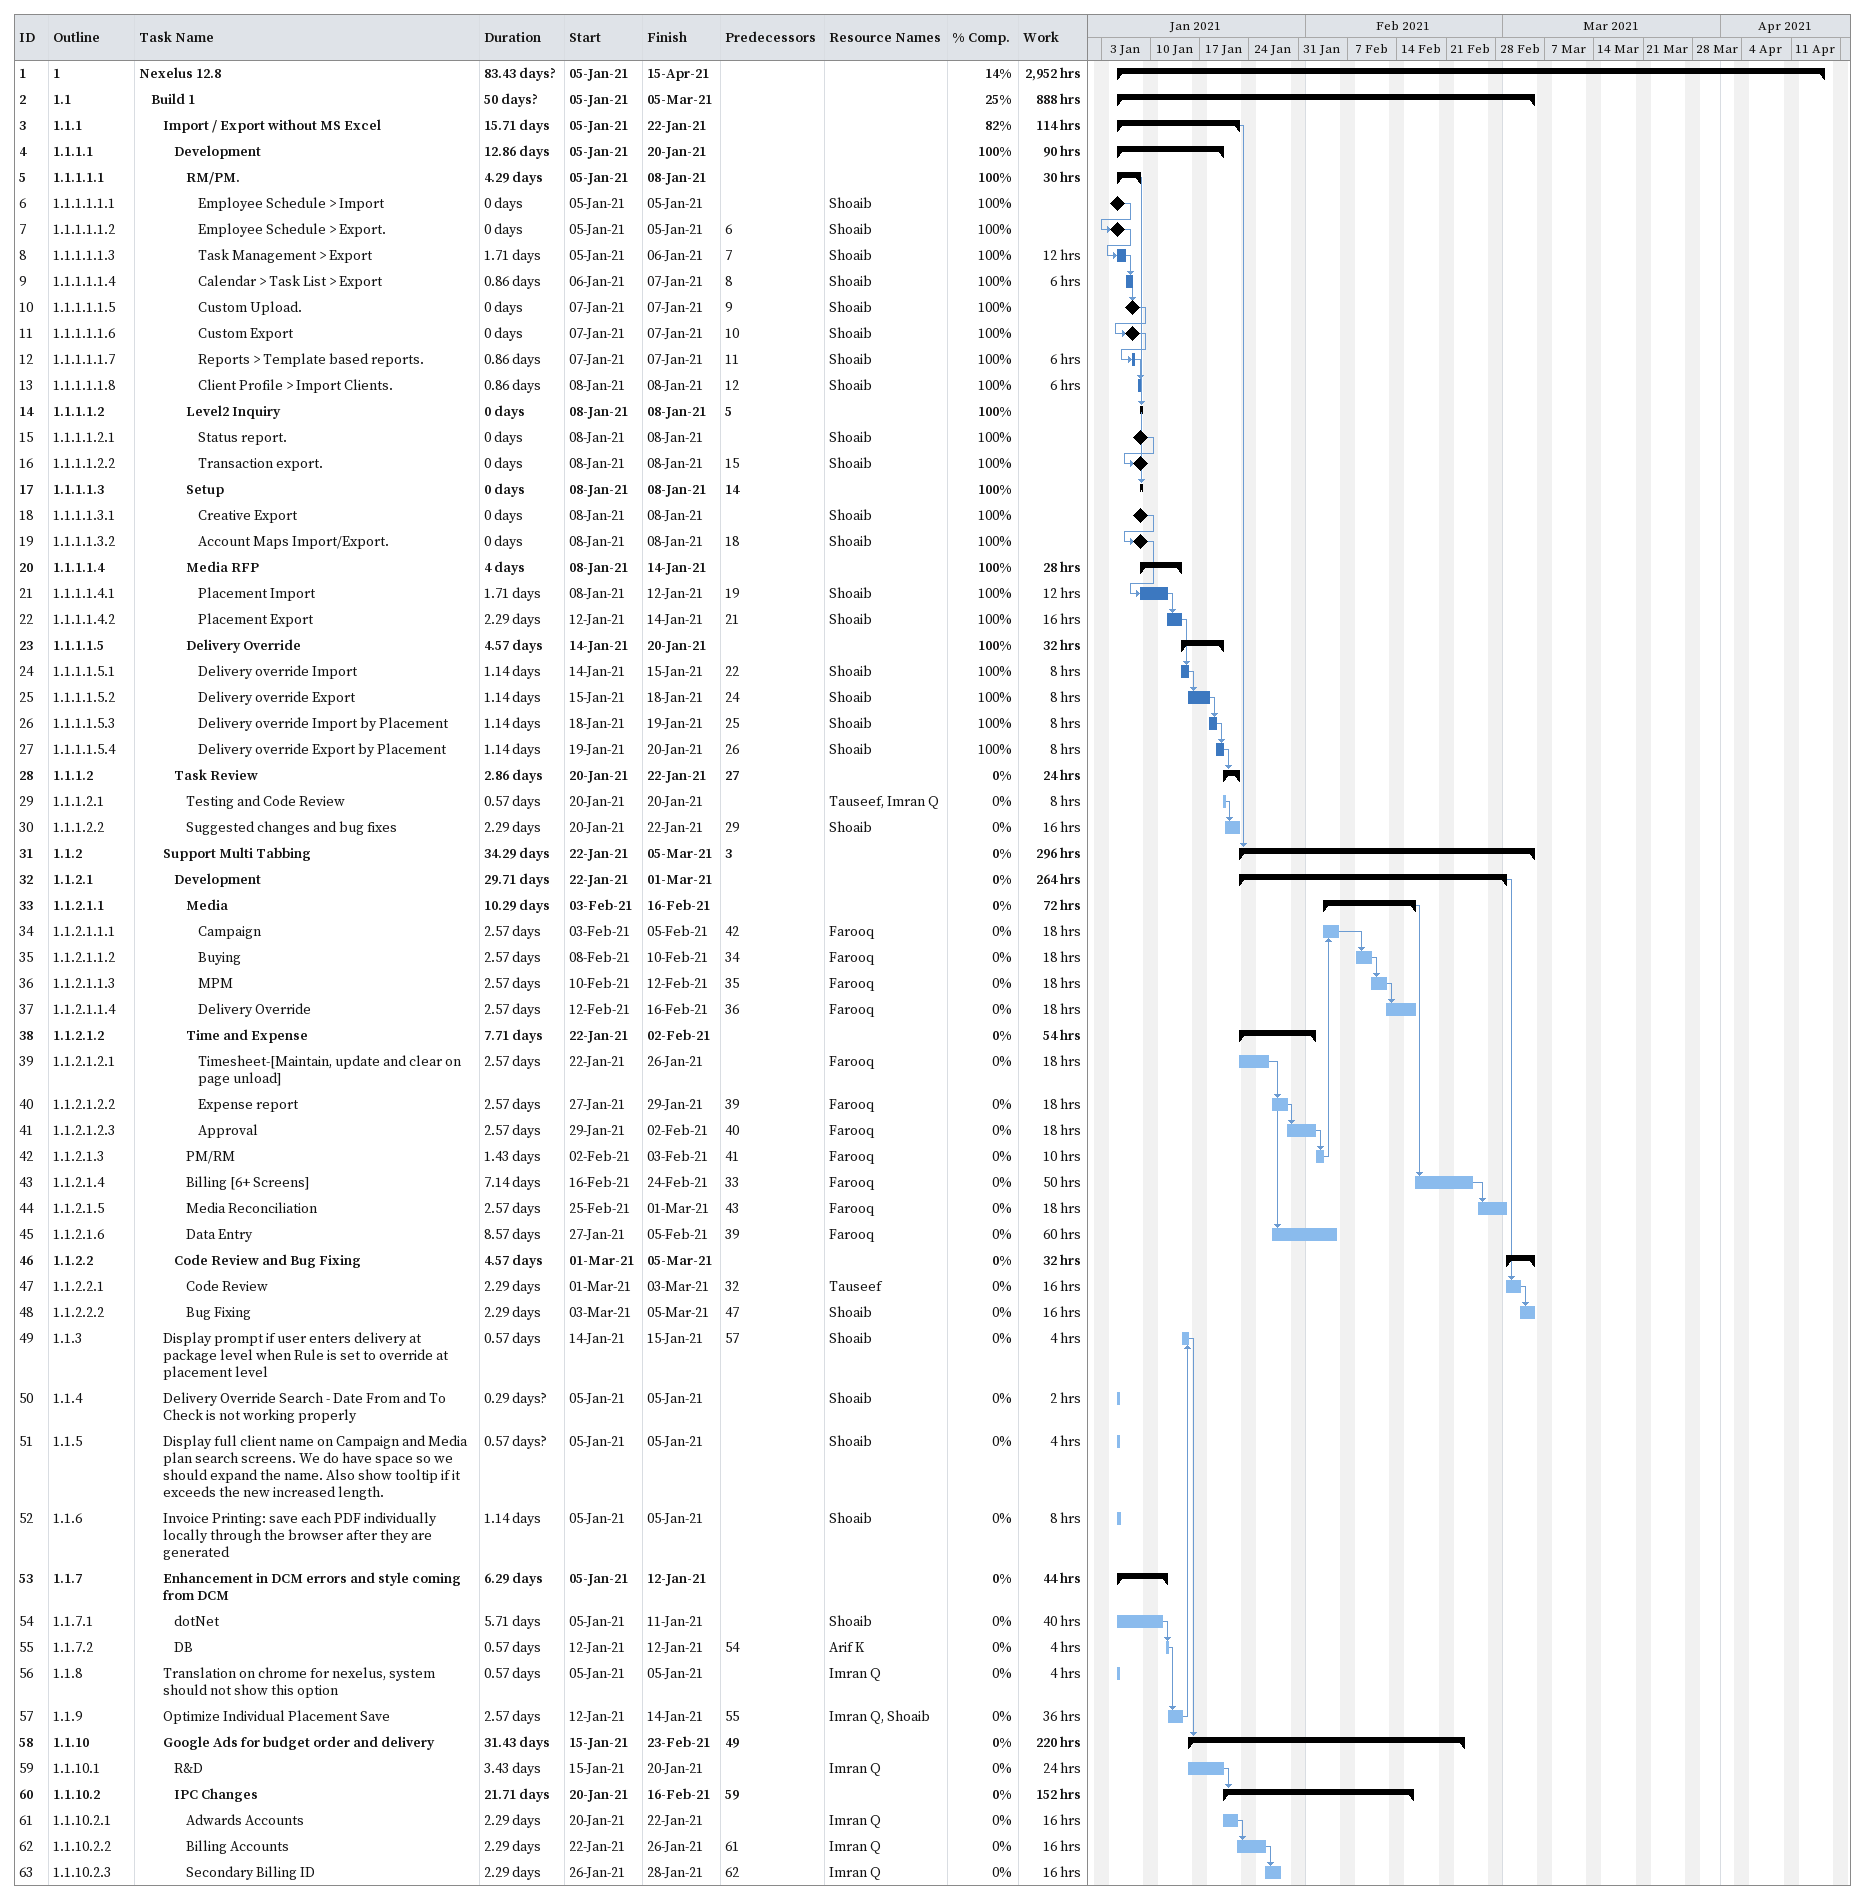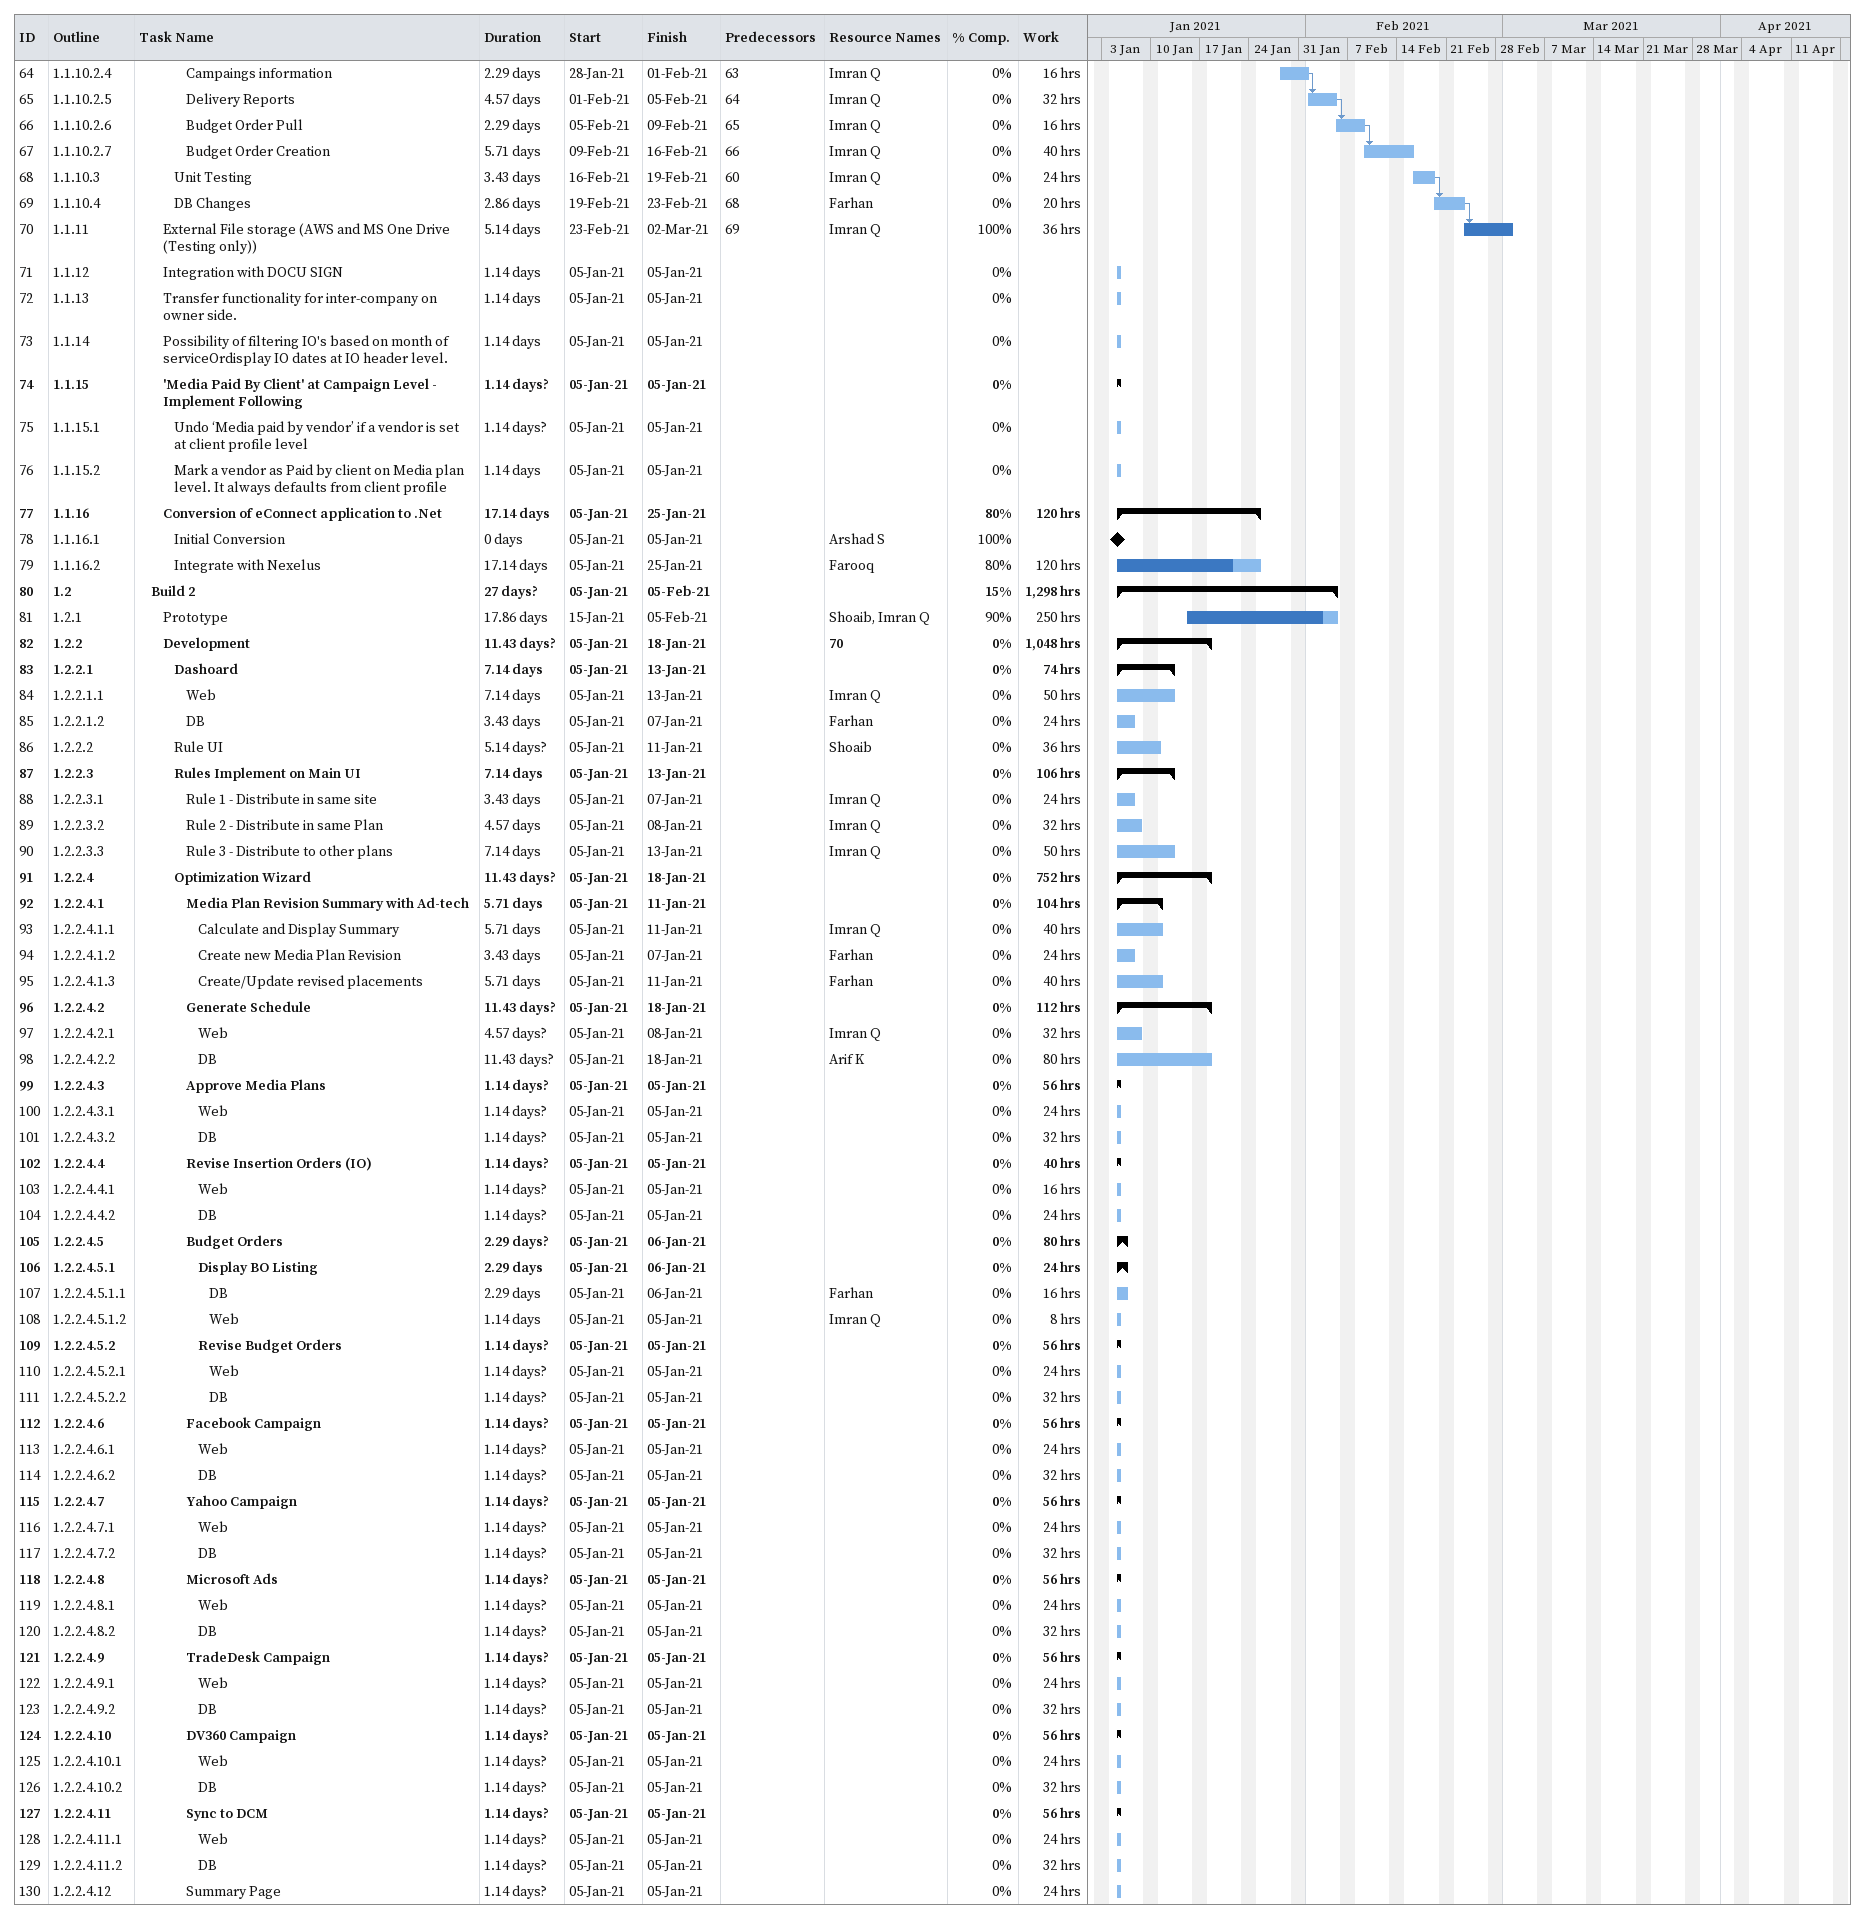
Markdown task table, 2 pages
| ID | WBS | Task | Duration | Start | Finish | Predecessors | Resources | % complete | Work (h) |
|---|---|---|---|---|---|---|---|---|---|
| 1 | 1 | **Nexelus 12.8** | 83.43d? | 2021-01-05 | 2021-04-15 |  |  | 14 | 2952 |
| 2 | 1.1 | **Build 1** | 50d? | 2021-01-05 | 2021-03-05 |  |  | 25 | 888 |
| 3 | 1.1.1 | **Import / Export without MS Excel** | 15.71d | 2021-01-05 | 2021-01-22 |  |  | 82 | 114 |
| 4 | 1.1.1.1 | **Development** | 12.86d | 2021-01-05 | 2021-01-20 |  |  | 100 | 90 |
| 5 | 1.1.1.1.1 | **RM/PM.** | 4.29d | 2021-01-05 | 2021-01-08 |  |  | 100 | 30 |
| 6 | 1.1.1.1.1.1 | Employee Schedule > Import | 0d | 2021-01-05 | 2021-01-05 |  | Shoaib | 100 |  |
| 7 | 1.1.1.1.1.2 | Employee Schedule > Export. | 0d | 2021-01-05 | 2021-01-05 | 6 | Shoaib | 100 |  |
| 8 | 1.1.1.1.1.3 | Task Management > Export | 1.71d | 2021-01-05 | 2021-01-06 | 7 | Shoaib | 100 | 12 |
| 9 | 1.1.1.1.1.4 | Calendar > Task List > Export | 0.86d | 2021-01-06 | 2021-01-07 | 8 | Shoaib | 100 | 6 |
| 10 | 1.1.1.1.1.5 | Custom Upload. | 0d | 2021-01-07 | 2021-01-07 | 9 | Shoaib | 100 |  |
| 11 | 1.1.1.1.1.6 | Custom Export | 0d | 2021-01-07 | 2021-01-07 | 10 | Shoaib | 100 |  |
| 12 | 1.1.1.1.1.7 | Reports > Template based reports. | 0.86d | 2021-01-07 | 2021-01-07 | 11 | Shoaib | 100 | 6 |
| 13 | 1.1.1.1.1.8 | Client Profile > Import Clients. | 0.86d | 2021-01-08 | 2021-01-08 | 12 | Shoaib | 100 | 6 |
| 14 | 1.1.1.1.2 | **Level2 Inquiry** | 0d | 2021-01-08 | 2021-01-08 | 5 |  | 100 |  |
| 15 | 1.1.1.1.2.1 | Status report. | 0d | 2021-01-08 | 2021-01-08 |  | Shoaib | 100 |  |
| 16 | 1.1.1.1.2.2 | Transaction export. | 0d | 2021-01-08 | 2021-01-08 | 15 | Shoaib | 100 |  |
| 17 | 1.1.1.1.3 | **Setup** | 0d | 2021-01-08 | 2021-01-08 | 14 |  | 100 |  |
| 18 | 1.1.1.1.3.1 | Creative Export | 0d | 2021-01-08 | 2021-01-08 |  | Shoaib | 100 |  |
| 19 | 1.1.1.1.3.2 | Account Maps Import/Export. | 0d | 2021-01-08 | 2021-01-08 | 18 | Shoaib | 100 |  |
| 20 | 1.1.1.1.4 | **Media RFP** | 4d | 2021-01-08 | 2021-01-14 |  |  | 100 | 28 |
| 21 | 1.1.1.1.4.1 | Placement Import | 1.71d | 2021-01-08 | 2021-01-12 | 19 | Shoaib | 100 | 12 |
| 22 | 1.1.1.1.4.2 | Placement Export | 2.29d | 2021-01-12 | 2021-01-14 | 21 | Shoaib | 100 | 16 |
| 23 | 1.1.1.1.5 | **Delivery Override** | 4.57d | 2021-01-14 | 2021-01-20 |  |  | 100 | 32 |
| 24 | 1.1.1.1.5.1 | Delivery override Import | 1.14d | 2021-01-14 | 2021-01-15 | 22 | Shoaib | 100 | 8 |
| 25 | 1.1.1.1.5.2 | Delivery override Export | 1.14d | 2021-01-15 | 2021-01-18 | 24 | Shoaib | 100 | 8 |
| 26 | 1.1.1.1.5.3 | Delivery override Import by Placement | 1.14d | 2021-01-18 | 2021-01-19 | 25 | Shoaib | 100 | 8 |
| 27 | 1.1.1.1.5.4 | Delivery override Export by Placement | 1.14d | 2021-01-19 | 2021-01-20 | 26 | Shoaib | 100 | 8 |
| 28 | 1.1.1.2 | **Task Review** | 2.86d | 2021-01-20 | 2021-01-22 | 27 |  | 0 | 24 |
| 29 | 1.1.1.2.1 | Testing and Code Review | 0.57d | 2021-01-20 | 2021-01-20 |  | Tauseef, Imran Q | 0 | 8 |
| 30 | 1.1.1.2.2 | Suggested changes and bug fixes | 2.29d | 2021-01-20 | 2021-01-22 | 29 | Shoaib | 0 | 16 |
| 31 | 1.1.2 | **Support Multi Tabbing** | 34.29d | 2021-01-22 | 2021-03-05 | 3 |  | 0 | 296 |
| 32 | 1.1.2.1 | **Development** | 29.71d | 2021-01-22 | 2021-03-01 |  |  | 0 | 264 |
| 33 | 1.1.2.1.1 | **Media** | 10.29d | 2021-02-03 | 2021-02-16 |  |  | 0 | 72 |
| 34 | 1.1.2.1.1.1 | Campaign | 2.57d | 2021-02-03 | 2021-02-05 | 42 | Farooq | 0 | 18 |
| 35 | 1.1.2.1.1.2 | Buying | 2.57d | 2021-02-08 | 2021-02-10 | 34 | Farooq | 0 | 18 |
| 36 | 1.1.2.1.1.3 | MPM | 2.57d | 2021-02-10 | 2021-02-12 | 35 | Farooq | 0 | 18 |
| 37 | 1.1.2.1.1.4 | Delivery Override | 2.57d | 2021-02-12 | 2021-02-16 | 36 | Farooq | 0 | 18 |
| 38 | 1.1.2.1.2 | **Time and Expense** | 7.71d | 2021-01-22 | 2021-02-02 |  |  | 0 | 54 |
| 39 | 1.1.2.1.2.1 | Timesheet-[Maintain, update and clear on page unload] | 2.57d | 2021-01-22 | 2021-01-26 |  | Farooq | 0 | 18 |
| 40 | 1.1.2.1.2.2 | Expense report | 2.57d | 2021-01-27 | 2021-01-29 | 39 | Farooq | 0 | 18 |
| 41 | 1.1.2.1.2.3 | Approval | 2.57d | 2021-01-29 | 2021-02-02 | 40 | Farooq | 0 | 18 |
| 42 | 1.1.2.1.3 | PM/RM | 1.43d | 2021-02-02 | 2021-02-03 | 41 | Farooq | 0 | 10 |
| 43 | 1.1.2.1.4 | Billing [6+ Screens] | 7.14d | 2021-02-16 | 2021-02-24 | 33 | Farooq | 0 | 50 |
| 44 | 1.1.2.1.5 | Media Reconciliation | 2.57d | 2021-02-25 | 2021-03-01 | 43 | Farooq | 0 | 18 |
| 45 | 1.1.2.1.6 | Data Entry | 8.57d | 2021-01-27 | 2021-02-05 | 39 | Farooq | 0 | 60 |
| 46 | 1.1.2.2 | **Code Review and Bug Fixing** | 4.57d | 2021-03-01 | 2021-03-05 |  |  | 0 | 32 |
| 47 | 1.1.2.2.1 | Code Review | 2.29d | 2021-03-01 | 2021-03-03 | 32 | Tauseef | 0 | 16 |
| 48 | 1.1.2.2.2 | Bug Fixing | 2.29d | 2021-03-03 | 2021-03-05 | 47 | Shoaib | 0 | 16 |
| 49 | 1.1.3 | Display prompt if user enters delivery at package level when Rule is set to override at placement level | 0.57d | 2021-01-14 | 2021-01-15 | 57 | Shoaib | 0 | 4 |
| 50 | 1.1.4 | Delivery Override Search - Date From and To Check is not working properly | 0.29d? | 2021-01-05 | 2021-01-05 |  | Shoaib | 0 | 2 |
| 51 | 1.1.5 | Display full client name on Campaign and Media plan search screens. We do have space so we should expand the name. Also show tooltip if it exceeds the new increased length. | 0.57d? | 2021-01-05 | 2021-01-05 |  | Shoaib | 0 | 4 |
| 52 | 1.1.6 | Invoice Printing: save each PDF individually locally through the browser after they are generated | 1.14d | 2021-01-05 | 2021-01-05 |  | Shoaib | 0 | 8 |
| 53 | 1.1.7 | **Enhancement in DCM errors and style coming from DCM** | 6.29d | 2021-01-05 | 2021-01-12 |  |  | 0 | 44 |
| 54 | 1.1.7.1 | dotNet | 5.71d | 2021-01-05 | 2021-01-11 |  | Shoaib | 0 | 40 |
| 55 | 1.1.7.2 | DB | 0.57d | 2021-01-12 | 2021-01-12 | 54 | Arif K | 0 | 4 |
| 56 | 1.1.8 | Translation on chrome for nexelus, system should not show this option | 0.57d | 2021-01-05 | 2021-01-05 |  | Imran Q | 0 | 4 |
| 57 | 1.1.9 | Optimize Individual Placement Save | 2.57d | 2021-01-12 | 2021-01-14 | 55 | Imran Q, Shoaib | 0 | 36 |
| 58 | 1.1.10 | **Google Ads for budget order and delivery** | 31.43d | 2021-01-15 | 2021-02-23 | 49 |  | 0 | 220 |
| 59 | 1.1.10.1 | R&D | 3.43d | 2021-01-15 | 2021-01-20 |  | Imran Q | 0 | 24 |
| 60 | 1.1.10.2 | **IPC Changes** | 21.71d | 2021-01-20 | 2021-02-16 | 59 |  | 0 | 152 |
| 61 | 1.1.10.2.1 | Adwards Accounts | 2.29d | 2021-01-20 | 2021-01-22 |  | Imran Q | 0 | 16 |
| 62 | 1.1.10.2.2 | Billing Accounts | 2.29d | 2021-01-22 | 2021-01-26 | 61 | Imran Q | 0 | 16 |
| 63 | 1.1.10.2.3 | Secondary Billing ID | 2.29d | 2021-01-26 | 2021-01-28 | 62 | Imran Q | 0 | 16 |
| 64 | 1.1.10.2.4 | Campaings information | 2.29d | 2021-01-28 | 2021-02-01 | 63 | Imran Q | 0 | 16 |
| 65 | 1.1.10.2.5 | Delivery Reports | 4.57d | 2021-02-01 | 2021-02-05 | 64 | Imran Q | 0 | 32 |
| 66 | 1.1.10.2.6 | Budget Order Pull | 2.29d | 2021-02-05 | 2021-02-09 | 65 | Imran Q | 0 | 16 |
| 67 | 1.1.10.2.7 | Budget Order Creation | 5.71d | 2021-02-09 | 2021-02-16 | 66 | Imran Q | 0 | 40 |
| 68 | 1.1.10.3 | Unit Testing | 3.43d | 2021-02-16 | 2021-02-19 | 60 | Imran Q | 0 | 24 |
| 69 | 1.1.10.4 | DB Changes | 2.86d | 2021-02-19 | 2021-02-23 | 68 | Farhan | 0 | 20 |
| 70 | 1.1.11 | External File storage (AWS and MS One Drive (Testing only)) | 5.14d | 2021-02-23 | 2021-03-02 | 69 | Imran Q | 100 | 36 |
| 71 | 1.1.12 | Integration with DOCU SIGN | 1.14d | 2021-01-05 | 2021-01-05 |  |  | 0 |  |
| 72 | 1.1.13 | Transfer functionality for inter-company on owner side. | 1.14d | 2021-01-05 | 2021-01-05 |  |  | 0 |  |
| 73 | 1.1.14 | Possibility of filtering IO's based on month of serviceOrdisplay IO dates at IO header level. | 1.14d | 2021-01-05 | 2021-01-05 |  |  | 0 |  |
| 74 | 1.1.15 | **'Media Paid By Client' at Campaign Level - Implement Following** | 1.14d? | 2021-01-05 | 2021-01-05 |  |  | 0 |  |
| 75 | 1.1.15.1 | Undo ‘Media paid by vendor’ if a vendor is set at client profile level | 1.14d? | 2021-01-05 | 2021-01-05 |  |  | 0 |  |
| 76 | 1.1.15.2 | Mark a vendor as Paid by client on Media plan level. It always defaults from client profile | 1.14d | 2021-01-05 | 2021-01-05 |  |  | 0 |  |
| 77 | 1.1.16 | **Conversion of eConnect application to .Net** | 17.14d | 2021-01-05 | 2021-01-25 |  |  | 80 | 120 |
| 78 | 1.1.16.1 | Initial Conversion | 0d | 2021-01-05 | 2021-01-05 |  | Arshad S | 100 |  |
| 79 | 1.1.16.2 | Integrate with Nexelus | 17.14d | 2021-01-05 | 2021-01-25 |  | Farooq | 80 | 120 |
| 80 | 1.2 | **Build 2** | 27d? | 2021-01-05 | 2021-02-05 |  |  | 15 | 1298 |
| 81 | 1.2.1 | Prototype | 17.86d | 2021-01-15 | 2021-02-05 |  | Shoaib, Imran Q | 90 | 250 |
| 82 | 1.2.2 | **Development** | 11.43d? | 2021-01-05 | 2021-01-18 |  | 70 | 0 | 1048 |
| 83 | 1.2.2.1 | **Dashoard** | 7.14d | 2021-01-05 | 2021-01-13 |  |  | 0 | 74 |
| 84 | 1.2.2.1.1 | Web | 7.14d | 2021-01-05 | 2021-01-13 |  | Imran Q | 0 | 50 |
| 85 | 1.2.2.1.2 | DB | 3.43d | 2021-01-05 | 2021-01-07 |  | Farhan | 0 | 24 |
| 86 | 1.2.2.2 | Rule UI | 5.14d? | 2021-01-05 | 2021-01-11 |  | Shoaib | 0 | 36 |
| 87 | 1.2.2.3 | **Rules Implement on Main UI** | 7.14d | 2021-01-05 | 2021-01-13 |  |  | 0 | 106 |
| 88 | 1.2.2.3.1 | Rule 1 - Distribute in same site | 3.43d | 2021-01-05 | 2021-01-07 |  | Imran Q | 0 | 24 |
| 89 | 1.2.2.3.2 | Rule 2 - Distribute in same Plan | 4.57d | 2021-01-05 | 2021-01-08 |  | Imran Q | 0 | 32 |
| 90 | 1.2.2.3.3 | Rule 3 - Distribute to other plans | 7.14d | 2021-01-05 | 2021-01-13 |  | Imran Q | 0 | 50 |
| 91 | 1.2.2.4 | **Optimization Wizard** | 11.43d? | 2021-01-05 | 2021-01-18 |  |  | 0 | 752 |
| 92 | 1.2.2.4.1 | **Media Plan Revision Summary with Ad-tech** | 5.71d | 2021-01-05 | 2021-01-11 |  |  | 0 | 104 |
| 93 | 1.2.2.4.1.1 | Calculate and Display Summary | 5.71d | 2021-01-05 | 2021-01-11 |  | Imran Q | 0 | 40 |
| 94 | 1.2.2.4.1.2 | Create new Media Plan Revision | 3.43d | 2021-01-05 | 2021-01-07 |  | Farhan | 0 | 24 |
| 95 | 1.2.2.4.1.3 | Create/Update revised placements | 5.71d | 2021-01-05 | 2021-01-11 |  | Farhan | 0 | 40 |
| 96 | 1.2.2.4.2 | **Generate Schedule** | 11.43d? | 2021-01-05 | 2021-01-18 |  |  | 0 | 112 |
| 97 | 1.2.2.4.2.1 | Web | 4.57d? | 2021-01-05 | 2021-01-08 |  | Imran Q | 0 | 32 |
| 98 | 1.2.2.4.2.2 | DB | 11.43d? | 2021-01-05 | 2021-01-18 |  | Arif K | 0 | 80 |
| 99 | 1.2.2.4.3 | **Approve Media Plans** | 1.14d? | 2021-01-05 | 2021-01-05 |  |  | 0 | 56 |
| 100 | 1.2.2.4.3.1 | Web | 1.14d? | 2021-01-05 | 2021-01-05 |  |  | 0 | 24 |
| 101 | 1.2.2.4.3.2 | DB | 1.14d? | 2021-01-05 | 2021-01-05 |  |  | 0 | 32 |
| 102 | 1.2.2.4.4 | **Revise Insertion Orders (IO)** | 1.14d? | 2021-01-05 | 2021-01-05 |  |  | 0 | 40 |
| 103 | 1.2.2.4.4.1 | Web | 1.14d? | 2021-01-05 | 2021-01-05 |  |  | 0 | 16 |
| 104 | 1.2.2.4.4.2 | DB | 1.14d? | 2021-01-05 | 2021-01-05 |  |  | 0 | 24 |
| 105 | 1.2.2.4.5 | **Budget Orders** | 2.29d? | 2021-01-05 | 2021-01-06 |  |  | 0 | 80 |
| 106 | 1.2.2.4.5.1 | **Display BO Listing** | 2.29d | 2021-01-05 | 2021-01-06 |  |  | 0 | 24 |
| 107 | 1.2.2.4.5.1.1 | DB | 2.29d | 2021-01-05 | 2021-01-06 |  | Farhan | 0 | 16 |
| 108 | 1.2.2.4.5.1.2 | Web | 1.14d | 2021-01-05 | 2021-01-05 |  | Imran Q | 0 | 8 |
| 109 | 1.2.2.4.5.2 | **Revise Budget Orders** | 1.14d? | 2021-01-05 | 2021-01-05 |  |  | 0 | 56 |
| 110 | 1.2.2.4.5.2.1 | Web | 1.14d? | 2021-01-05 | 2021-01-05 |  |  | 0 | 24 |
| 111 | 1.2.2.4.5.2.2 | DB | 1.14d? | 2021-01-05 | 2021-01-05 |  |  | 0 | 32 |
| 112 | 1.2.2.4.6 | **Facebook Campaign** | 1.14d? | 2021-01-05 | 2021-01-05 |  |  | 0 | 56 |
| 113 | 1.2.2.4.6.1 | Web | 1.14d? | 2021-01-05 | 2021-01-05 |  |  | 0 | 24 |
| 114 | 1.2.2.4.6.2 | DB | 1.14d? | 2021-01-05 | 2021-01-05 |  |  | 0 | 32 |
| 115 | 1.2.2.4.7 | **Yahoo Campaign** | 1.14d? | 2021-01-05 | 2021-01-05 |  |  | 0 | 56 |
| 116 | 1.2.2.4.7.1 | Web | 1.14d? | 2021-01-05 | 2021-01-05 |  |  | 0 | 24 |
| 117 | 1.2.2.4.7.2 | DB | 1.14d? | 2021-01-05 | 2021-01-05 |  |  | 0 | 32 |
| 118 | 1.2.2.4.8 | **Microsoft Ads** | 1.14d? | 2021-01-05 | 2021-01-05 |  |  | 0 | 56 |
| 119 | 1.2.2.4.8.1 | Web | 1.14d? | 2021-01-05 | 2021-01-05 |  |  | 0 | 24 |
| 120 | 1.2.2.4.8.2 | DB | 1.14d? | 2021-01-05 | 2021-01-05 |  |  | 0 | 32 |
| 121 | 1.2.2.4.9 | **TradeDesk Campaign** | 1.14d? | 2021-01-05 | 2021-01-05 |  |  | 0 | 56 |
| 122 | 1.2.2.4.9.1 | Web | 1.14d? | 2021-01-05 | 2021-01-05 |  |  | 0 | 24 |
| 123 | 1.2.2.4.9.2 | DB | 1.14d? | 2021-01-05 | 2021-01-05 |  |  | 0 | 32 |
| 124 | 1.2.2.4.10 | **DV360 Campaign** | 1.14d? | 2021-01-05 | 2021-01-05 |  |  | 0 | 56 |
| 125 | 1.2.2.4.10.1 | Web | 1.14d? | 2021-01-05 | 2021-01-05 |  |  | 0 | 24 |
| 126 | 1.2.2.4.10.2 | DB | 1.14d? | 2021-01-05 | 2021-01-05 |  |  | 0 | 32 |
| 127 | 1.2.2.4.11 | **Sync to DCM** | 1.14d? | 2021-01-05 | 2021-01-05 |  |  | 0 | 56 |
| 128 | 1.2.2.4.11.1 | Web | 1.14d? | 2021-01-05 | 2021-01-05 |  |  | 0 | 24 |
| 129 | 1.2.2.4.11.2 | DB | 1.14d? | 2021-01-05 | 2021-01-05 |  |  | 0 | 32 |
| 130 | 1.2.2.4.12 | Summary Page | 1.14d? | 2021-01-05 | 2021-01-05 |  |  | 0 | 24 |
